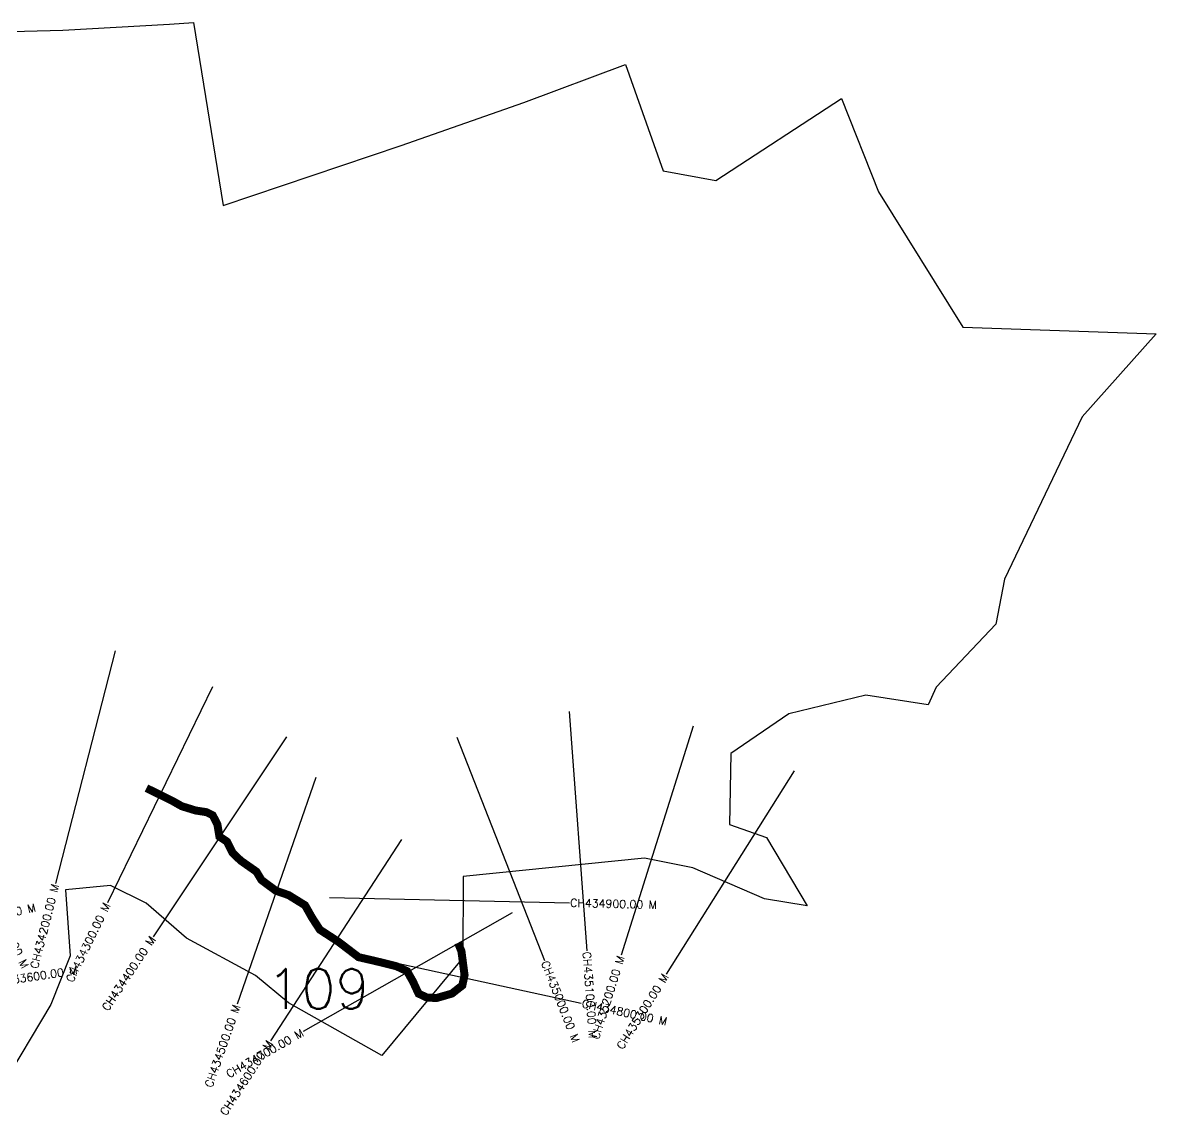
# Model space of a CAD drawing. Header units: metres. Extents: x 305136 to 309379, y 1922813 to 1928295.
# Drawn here: x 307963 to 309379, y 1923027 to 1924391 of the extents above; entities that cross this region are included whole.
import ezdxf
from ezdxf.enums import TextEntityAlignment as Align

# ---------------------------------------------------------------- set-up
doc = ezdxf.new("R2010")
doc.units = ezdxf.units.M
for name, color, linetype in [('CS', 134, 'Continuous'), ('CSMark', 6, 'Continuous'), ('UNPROTECTED', 10, 'Continuous')]:
    doc.layers.add(name, color=color, linetype=linetype)
doc.styles.get("Standard").update_dxf_attribs({"font": 'simplex.shx'})

msp = doc.modelspace()

# ---------------------------------------------------------------- linework, layer by layer
at = {"color": 6, "flags": 128}
msp.add_lwpolyline([(307932.6, 1924379.4), (308013.1, 1924381.5), (308146.4, 1924389.2), (308176.1, 1924390.9), (308213.4, 1924162.3), (308435.6, 1924237.5), (308589.1, 1924291.2), (308716, 1924338.4), (308763.2, 1924205.6), (308829, 1924193.8), (308985.9, 1924296.1), (309032.1, 1924179.5), (309137.7, 1924010.5), (309379.4, 1924001.9), (309286.6, 1923898.4), (309189.9, 1923695.4), (309178.8, 1923639.1), (309104.5, 1923560.6), (309094.2, 1923538.3), (309016.4, 1923550.3), (308920.1, 1923527.3), (308847.9, 1923477.5), (308845.9, 1923389), (308892.4, 1923372.6), (308943.3, 1923287.1), (308889.8, 1923295.9), (308800.2, 1923334.9), (308739.8, 1923346.9), (308513.3, 1923324), (308512.8, 1923222.2), (308411.6, 1923100.3), (308295, 1923166.2), (308253.7, 1923200.3), (308167.5, 1923246.9), (308117.3, 1923290.7), (308072.5, 1923312.8), (308016.4, 1923307.2), (308022.3, 1923224.9), (307998, 1923163.8), (307935.9, 1923059.8)], dxfattribs=at)
at = {"layer": 'CS'}
for p, q in [((308078.2, 1923605.9), (308004, 1923315.3)), ((308200.1, 1923560.9), (308068.9, 1923291.1)), ((308645.9, 1923530.2), (308667.6, 1923231)), ((308800.7, 1923511.6), (308710.7, 1923225.4)), ((308292.3, 1923498.3), (308125.9, 1923248.7)), ((308505.2, 1923498.2), (308614.8, 1923218.9)), ((308926.9, 1923455.8), (308766.9, 1923202)), ((308329.2, 1923447.6), (308230.7, 1923164.2)), ((308436.3, 1923370), (308272.6, 1923118.6)), ((308346.1, 1923297.8), (308646, 1923291)), ((308574.3, 1923278.4), (308313.5, 1923130.2)), ((308367.7, 1923229.2), (308660.9, 1923165.7))]:
    msp.add_line(p, q, dxfattribs=at)
at = {"layer": 'UNPROTECTED', "const_width": 10, "flags": 128}
msp.add_lwpolyline([(308117.5, 1923434.3), (308118.3, 1923433.9), (308137, 1923424.8), (308150.7, 1923417.9), (308161.7, 1923411.7), (308178.9, 1923406.4), (308192.5, 1923404.3), (308200.3, 1923400.4), (308206.2, 1923388.9), (308208.7, 1923373.8), (308218.1, 1923367.5), (308225.1, 1923353.5), (308235.3, 1923343.7), (308254.9, 1923330), (308261.2, 1923319.5), (308279.1, 1923306.2), (308295.2, 1923300.6), (308315.7, 1923287.9), (308324.4, 1923272.5), (308334.2, 1923257.4), (308357.3, 1923242.4), (308382.6, 1923223.1), (308403.9, 1923218.2), (308429.5, 1923211.9), (308443.2, 1923205.6), (308450.5, 1923192.7), (308457.5, 1923177.6), (308467.7, 1923172.7), (308479.9, 1923172), (308499.2, 1923177.6), (308512.2, 1923187.8), (308515, 1923200.7), (308511.1, 1923230.5), (308506.9, 1923240.9)], dxfattribs=at)

# ---------------------------------------------------------------- texts
at = {"insert": (308268, 1923208.6), "char_height": 50, "attachment_point": 1}
msp.add_mtext_dynamic_manual_height_columns('109', width=70.183, gutter_width=1, heights=[0], dxfattribs=at)
at = {"layer": 'CSMark'}
for s, rotation, p in [('CH434200.00 M', 75.6755, (308003.7, 1923314.3)), ('CH434300.00 M', 64.0635, (308068.4, 1923290.2)), ('CH434400.00 M', 56.3254, (308125.4, 1923247.8)), ('CH435200.00 M', 72.5491, (308710.4, 1923224.4)), ('CH435300.00 M', 57.7709, (308766.4, 1923201.2)), ('CH434500.00 M', 70.8319, (308230.4, 1923163.3)), ('CH434700.00 M', 29.5968, (308312.6, 1923129.7)), ('CH434600.00 M', 56.933, (308272, 1923117.7))]:
    msp.add_text(s, height=10, rotation=rotation, dxfattribs=at).set_placement(p, align=Align.MIDDLE_RIGHT)
for s, rotation, p in [('CH434000.00 M', 296.1258, (307918.7, 1923307.5)), ('CH433700.00 M', 12.4424, (307873, 1923261.9)), ('CH434900.00 M', 358.6924, (308647, 1923291)), ('CH435100.00 M', 274.1499, (308667.7, 1923230)), ('CH435000.00 M', 291.4224, (308615.2, 1923218)), ('CH433600.00 M', 8.3603, (307923.8, 1923191.1)), ('CH434800.00 M', 347.789, (308661.9, 1923165.5))]:
    msp.add_text(s, height=10, rotation=rotation, dxfattribs=at).set_placement(p, align=Align.MIDDLE_LEFT)

doc.saveas('drawing.dxf')
